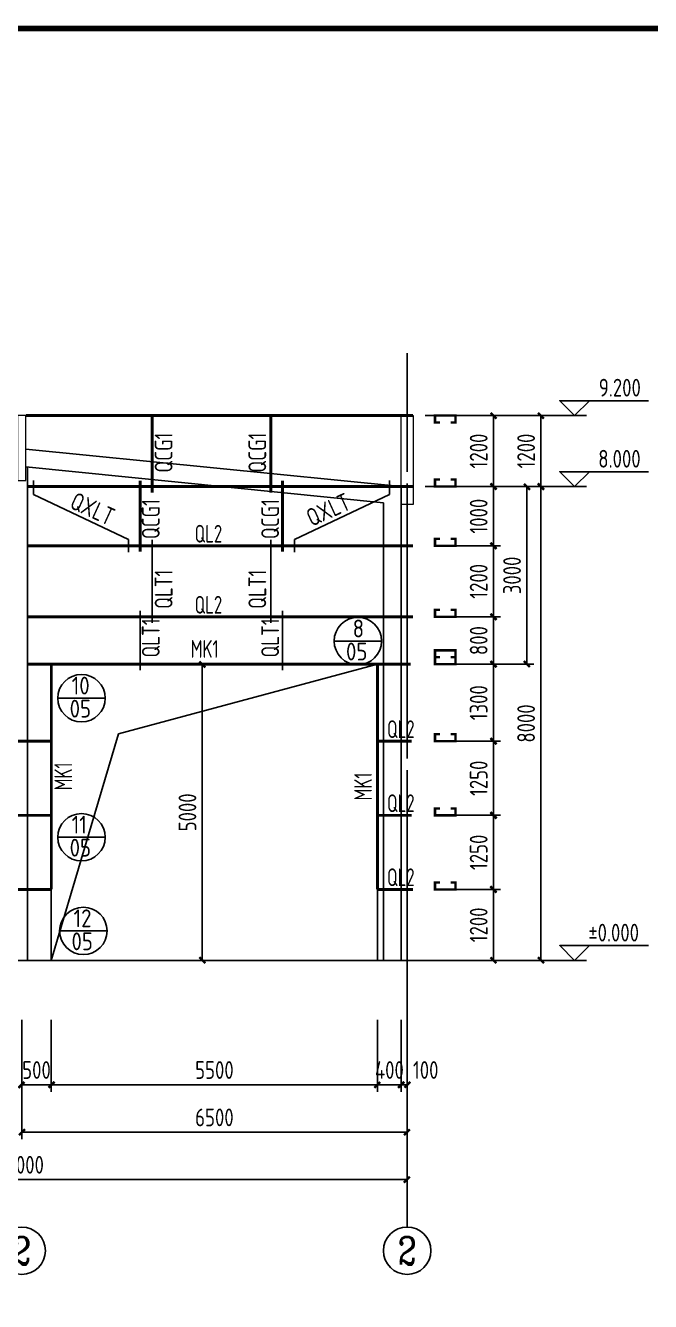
# Model space of a CAD drawing. Header units: millimetres. Extents: x 865974 to 875117, y 41124 to 44891.
# Drawn here: x 869246.5 to 869351.9, y 41492.7 to 41708.1 of the extents above; entities that cross this region are included whole.
import ezdxf
from ezdxf.enums import TextEntityAlignment as Align

# ---------------------------------------------------------------- set-up
doc = ezdxf.new("R2010")
doc.units = ezdxf.units.MM
doc.header["$LTSCALE"] = 1000
doc.header["$MEASUREMENT"] = 0
doc.linetypes.add('DOTE', pattern=[2.42, 2, -0.2, 0.02, -0.2])
for name, color, linetype in [('1307', 7, 'Continuous'), ('1530', 253, 'Continuous'), ('1534', 7, 'Continuous'), ('AXIS', 3, 'Continuous'), ('AXIS_TEXT', 7, 'Continuous'), ('DIM', 7, 'Continuous'), ('DOTE', 1, 'DOTE'), ('M_Prof', 2, 'Continuous'), ('标注', 7, 'Continuous'), ('梁', 4, 'Continuous'), ('檩条', 34, 'Continuous'), ('索引符号标注', 253, 'Continuous')]:
    doc.layers.add(name, color=color, linetype=linetype)
doc.layers.add('零部件', color=3, linetype='Continuous', lineweight=5)
doc.styles.add('_TCH_AXIS', font='COMPLEX', dxfattribs={"bigfont": 'GBCBIG'})
doc.styles.add('COMPLEX', font='COMPLEX')
doc.styles.add('GBHZ', font='gbenor.shx', dxfattribs={"width": 0.9, "bigfont": 'gbcbig.shx'})
doc.dimstyles.new('Y100', dxfattribs={"dimscale": 0, "dimtxt": 3, "dimasz": 0.01, "dimexe": 1.2, "dimexo": 2, "dimgap": 1, "dimtad": 1, "dimdec": 0, "dimlfac": 100, "dimzin": 0, "dimdsep": 46, "dimtxsty": 'GBHZ', "dimblk": 'DX', "dimcen": 0.09, "dimdle": 1, "dimclrd": 7, "dimclre": 7, "dimclrt": 7, "dimadec": 0, "dimazin": 0, "dimtfac": 1, "dimtdec": 0, "dimtix": 1, "dimtmove": 2, "dimatfit": 3, "dimldrblk": 'DX', "dimfxl": 0, "dimtolj": 1, "dimtzin": 0, "dimarcsym": 0})

# ---------------------------------------------------------------- blocks, each defined once
blk = doc.blocks.new('_AXISO')
blk.add_circle((0, 0), 0.5)
at = {"layer": 'AXIS_TEXT', "style": 'COMPLEX', "width": 1.041667}
blk.add_attdef('A', text='', height=0.56, dxfattribs=at).set_placement((-0.25, -0.28), (0.25, -0.28), align=Align.FIT)
blk = doc.blocks.new('DX')
at = {"color": 0, "linetype": 'ByBlock', "const_width": 40}
blk.add_lwpolyline([(-54, -51), (46, 49)], dxfattribs=at)
blk = doc.blocks.new('*D232')
at = {"layer": 'Defpoints', "color": 0, "transparency": 16777216}
for p in [(869250.87, 41542.27), (869305.87, 41542.27), (869250.87, 41529.27)]:
    blk.add_point(p, dxfattribs=at)
at = {"layer": '标注', "color": 7, "lineweight": -2, "transparency": 16777216}
for p, q in [((869250.87, 41540.27), (869250.87, 41528.07)), ((869305.87, 41540.27), (869305.87, 41528.07)), ((869305.86, 41529.27), (869250.88, 41529.27))]:
    blk.add_line(p, q, dxfattribs=at)
at = {"layer": '标注', "color": 7, "lineweight": -2, "transparency": 16777216, "xscale": 0.01, "yscale": 0.01, "zscale": 0.01, "rotation": 180}
blk.add_blockref('DX', (869250.87, 41529.27), dxfattribs=at)
at = {"layer": '标注', "color": 7, "lineweight": -2, "transparency": 16777216, "xscale": 0.01, "yscale": 0.01, "zscale": 0.01}
blk.add_blockref('DX', (869305.87, 41529.27), dxfattribs=at)
at = {"layer": '标注', "color": 7, "transparency": 16777216, "insert": (869278.37, 41531.77), "char_height": 3, "attachment_point": 5, "style": 'GBHZ'}
blk.add_mtext('\\A1;5500', dxfattribs=at)
blk = doc.blocks.new('*D289')
at = {"layer": 'Defpoints', "color": 0, "transparency": 16777216}
for p in [(869265.93, 41600.27), (869276.33, 41600.27), (869265.93, 41550.27)]:
    blk.add_point(p, dxfattribs=at)
at = {"layer": '标注', "color": 7, "lineweight": -2, "transparency": 16777216}
for p, q in [((869267.93, 41600.27), (869277.53, 41600.27)), ((869276.33, 41550.28), (869276.33, 41600.26)), ((869267.93, 41550.27), (869277.53, 41550.27))]:
    blk.add_line(p, q, dxfattribs=at)
at = {"layer": '标注', "color": 7, "lineweight": -2, "transparency": 16777216, "xscale": 0.01, "yscale": 0.01, "zscale": 0.01}
for p, rotation in [((869276.33, 41600.27), 90), ((869276.33, 41550.27), 270)]:
    blk.add_blockref('DX', p, dxfattribs=dict(at, rotation=rotation))
at = {"layer": '标注', "color": 7, "transparency": 16777216, "insert": (869273.83, 41575.27), "char_height": 3, "attachment_point": 5, "rotation": 90, "style": 'GBHZ'}
blk.add_mtext('\\A1;5000', dxfattribs=at)
blk = doc.blocks.new('*D394')
at = {"layer": 'Defpoints', "color": 0, "transparency": 16777216}
for p in [(869309.87, 41542.27), (869310.87, 41542.27), (869310.87, 41529.27)]:
    blk.add_point(p, dxfattribs=at)
at = {"layer": '标注', "color": 7, "lineweight": -2, "transparency": 16777216}
for p, q in [((869309.87, 41540.27), (869309.87, 41528.07)), ((869310.87, 41540.27), (869310.87, 41528.07)), ((869309.86, 41529.27), (869309.85, 41529.27)), ((869309.87, 41529.27), (869310.87, 41529.27)), ((869310.88, 41529.27), (869310.89, 41529.27))]:
    blk.add_line(p, q, dxfattribs=at)
at = {"layer": '标注', "color": 7, "lineweight": -2, "transparency": 16777216, "xscale": 0.01, "yscale": 0.01, "zscale": 0.01}
blk.add_blockref('DX', (869309.87, 41529.27), dxfattribs=at)
at = {"layer": '标注', "color": 7, "lineweight": -2, "transparency": 16777216, "xscale": 0.01, "yscale": 0.01, "zscale": 0.01, "rotation": 180}
blk.add_blockref('DX', (869310.87, 41529.27), dxfattribs=at)
at = {"layer": '标注', "color": 7, "transparency": 16777216, "insert": (869314, 41531.77), "char_height": 3, "attachment_point": 5, "style": 'GBHZ'}
blk.add_mtext('\\A1;100', dxfattribs=at)
blk = doc.blocks.new('*D395')
at = {"layer": 'Defpoints', "color": 0, "transparency": 16777216}
for p in [(869245.87, 41542.27), (869310.87, 41542.27), (869245.87, 41521.27)]:
    blk.add_point(p, dxfattribs=at)
at = {"layer": '标注', "color": 7, "lineweight": -2, "transparency": 16777216}
for p, q in [((869245.87, 41540.27), (869245.87, 41520.07)), ((869310.87, 41540.27), (869310.87, 41520.07)), ((869310.86, 41521.27), (869245.88, 41521.27))]:
    blk.add_line(p, q, dxfattribs=at)
at = {"layer": '标注', "color": 7, "lineweight": -2, "transparency": 16777216, "xscale": 0.01, "yscale": 0.01, "zscale": 0.01, "rotation": 180}
blk.add_blockref('DX', (869245.87, 41521.27), dxfattribs=at)
at = {"layer": '标注', "color": 7, "lineweight": -2, "transparency": 16777216, "xscale": 0.01, "yscale": 0.01, "zscale": 0.01}
blk.add_blockref('DX', (869310.87, 41521.27), dxfattribs=at)
at = {"layer": '标注', "color": 7, "transparency": 16777216, "insert": (869278.37, 41523.77), "char_height": 3, "attachment_point": 5, "style": 'GBHZ'}
blk.add_mtext('\\A1;6500', dxfattribs=at)
blk = doc.blocks.new('*D396')
at = {"layer": 'Defpoints', "color": 0, "transparency": 16777216}
for p in [(869180.87, 41542.27), (869310.87, 41542.27), (869310.87, 41513.27)]:
    blk.add_point(p, dxfattribs=at)
at = {"layer": '标注', "color": 7, "lineweight": -2, "transparency": 16777216}
for p, q in [((869180.87, 41540.27), (869180.87, 41512.07)), ((869310.87, 41540.27), (869310.87, 41512.07)), ((869180.88, 41513.27), (869310.86, 41513.27))]:
    blk.add_line(p, q, dxfattribs=at)
at = {"layer": '标注', "color": 7, "lineweight": -2, "transparency": 16777216, "xscale": 0.01, "yscale": 0.01, "zscale": 0.01, "rotation": 180}
blk.add_blockref('DX', (869180.87, 41513.27), dxfattribs=at)
at = {"layer": '标注', "color": 7, "lineweight": -2, "transparency": 16777216, "xscale": 0.01, "yscale": 0.01, "zscale": 0.01}
blk.add_blockref('DX', (869310.87, 41513.27), dxfattribs=at)
at = {"layer": '标注', "color": 7, "transparency": 16777216, "insert": (869245.87, 41515.77), "char_height": 3, "attachment_point": 5, "style": 'GBHZ'}
blk.add_mtext('\\A1;13000', dxfattribs=at)
blk = doc.blocks.new('*D401')
at = {"layer": 'Defpoints', "color": 0, "transparency": 16777216}
for p in [(869305.87, 41542.27), (869309.87, 41542.27), (869305.87, 41529.27)]:
    blk.add_point(p, dxfattribs=at)
at = {"layer": '索引符号标注', "color": 7, "lineweight": -2, "transparency": 16777216}
for p, q in [((869305.87, 41540.27), (869305.87, 41528.07)), ((869309.87, 41540.27), (869309.87, 41528.07)), ((869305.86, 41529.27), (869305.85, 41529.27)), ((869309.87, 41529.27), (869305.87, 41529.27)), ((869309.88, 41529.27), (869309.89, 41529.27))]:
    blk.add_line(p, q, dxfattribs=at)
at = {"layer": '索引符号标注', "color": 7, "lineweight": -2, "transparency": 16777216, "xscale": 0.01, "yscale": 0.01, "zscale": 0.01}
blk.add_blockref('DX', (869305.87, 41529.27), dxfattribs=at)
at = {"layer": '索引符号标注', "color": 7, "lineweight": -2, "transparency": 16777216, "xscale": 0.01, "yscale": 0.01, "zscale": 0.01, "rotation": 180}
blk.add_blockref('DX', (869309.87, 41529.27), dxfattribs=at)
at = {"layer": '索引符号标注', "color": 7, "transparency": 16777216, "insert": (869307.87, 41531.77), "char_height": 3, "attachment_point": 5, "style": 'GBHZ'}
blk.add_mtext('\\A1;400', dxfattribs=at)
blk = doc.blocks.new('*D402')
at = {"layer": 'Defpoints', "color": 0, "transparency": 16777216}
for p in [(869245.87, 41542.27), (869250.87, 41542.27), (869245.87, 41529.27)]:
    blk.add_point(p, dxfattribs=at)
at = {"layer": '索引符号标注', "color": 7, "lineweight": -2, "transparency": 16777216}
for p, q in [((869245.87, 41540.27), (869245.87, 41528.07)), ((869250.87, 41540.27), (869250.87, 41528.07)), ((869245.86, 41529.27), (869245.85, 41529.27)), ((869250.87, 41529.27), (869245.87, 41529.27)), ((869250.88, 41529.27), (869250.89, 41529.27))]:
    blk.add_line(p, q, dxfattribs=at)
at = {"layer": '索引符号标注', "color": 7, "lineweight": -2, "transparency": 16777216, "xscale": 0.01, "yscale": 0.01, "zscale": 0.01}
blk.add_blockref('DX', (869245.87, 41529.27), dxfattribs=at)
at = {"layer": '索引符号标注', "color": 7, "lineweight": -2, "transparency": 16777216, "xscale": 0.01, "yscale": 0.01, "zscale": 0.01, "rotation": 180}
blk.add_blockref('DX', (869250.87, 41529.27), dxfattribs=at)
at = {"layer": '索引符号标注', "color": 7, "transparency": 16777216, "insert": (869248.37, 41531.77), "char_height": 3, "attachment_point": 5, "style": 'GBHZ'}
blk.add_mtext('\\A1;500', dxfattribs=at)
blk = doc.blocks.new('*D411')
at = {"layer": 'Defpoints', "color": 0, "transparency": 16777216}
for p in [(869311.89, 41630.27), (869333.43, 41630.27), (869317.23, 41550.27)]:
    blk.add_point(p, dxfattribs=at)
at = {"layer": 'DIM', "color": 7, "lineweight": -2, "transparency": 16777216}
for p, q in [((869313.89, 41630.27), (869334.63, 41630.27)), ((869333.43, 41550.28), (869333.43, 41630.26)), ((869319.23, 41550.27), (869334.63, 41550.27))]:
    blk.add_line(p, q, dxfattribs=at)
at = {"layer": 'DIM', "color": 7, "lineweight": -2, "transparency": 16777216, "xscale": 0.01, "yscale": 0.01, "zscale": 0.01}
for p, rotation in [((869333.43, 41630.27), 90), ((869333.43, 41550.27), 270)]:
    blk.add_blockref('DX', p, dxfattribs=dict(at, rotation=rotation))
at = {"layer": 'DIM', "color": 7, "transparency": 16777216, "insert": (869330.93, 41590.27), "char_height": 3, "attachment_point": 5, "rotation": 90, "style": 'GBHZ'}
blk.add_mtext('\\A1;8000', dxfattribs=at)
blk = doc.blocks.new('*D404')
at = {"layer": 'Defpoints', "color": 0, "transparency": 16777216}
for p in [(869311.89, 41642.27), (869333.43, 41642.27), (869311.89, 41630.27)]:
    blk.add_point(p, dxfattribs=at)
at = {"layer": 'DIM', "color": 7, "lineweight": -2, "transparency": 16777216}
for p, q in [((869313.89, 41642.27), (869334.63, 41642.27)), ((869333.43, 41630.28), (869333.43, 41642.26)), ((869313.89, 41630.27), (869334.63, 41630.27))]:
    blk.add_line(p, q, dxfattribs=at)
at = {"layer": 'DIM', "color": 7, "lineweight": -2, "transparency": 16777216, "xscale": 0.01, "yscale": 0.01, "zscale": 0.01}
for p, rotation in [((869333.43, 41642.27), 90), ((869333.43, 41630.27), 270)]:
    blk.add_blockref('DX', p, dxfattribs=dict(at, rotation=rotation))
at = {"layer": 'DIM', "color": 7, "transparency": 16777216, "insert": (869330.93, 41636.27), "char_height": 3, "attachment_point": 5, "rotation": 90, "style": 'GBHZ'}
blk.add_mtext('\\A1;1200', dxfattribs=at)
blk = doc.blocks.new('*D405')
at = {"layer": 'Defpoints', "color": 0, "transparency": 16777216}
for p in [(869317.23, 41562.27), (869325.43, 41562.27), (869317.23, 41550.27)]:
    blk.add_point(p, dxfattribs=at)
at = {"layer": '标注', "color": 7, "lineweight": -2, "transparency": 16777216}
for p, q in [((869319.23, 41562.27), (869326.63, 41562.27)), ((869325.43, 41550.28), (869325.43, 41562.26)), ((869319.23, 41550.27), (869326.63, 41550.27))]:
    blk.add_line(p, q, dxfattribs=at)
at = {"layer": '标注', "color": 7, "lineweight": -2, "transparency": 16777216, "xscale": 0.01, "yscale": 0.01, "zscale": 0.01}
for p, rotation in [((869325.43, 41562.27), 90), ((869325.43, 41550.27), 270)]:
    blk.add_blockref('DX', p, dxfattribs=dict(at, rotation=rotation))
at = {"layer": '标注', "color": 7, "transparency": 16777216, "insert": (869322.93, 41556.27), "char_height": 3, "attachment_point": 5, "rotation": 90, "style": 'GBHZ'}
blk.add_mtext('\\A1;1200', dxfattribs=at)
blk = doc.blocks.new('*D406')
at = {"layer": 'Defpoints', "color": 0, "transparency": 16777216}
for p in [(869317.23, 41574.77), (869317.23, 41562.27), (869325.43, 41562.27)]:
    blk.add_point(p, dxfattribs=at)
at = {"layer": '标注', "color": 7, "lineweight": -2, "transparency": 16777216}
for p, q in [((869319.23, 41574.77), (869326.63, 41574.77)), ((869325.43, 41574.76), (869325.43, 41562.28)), ((869319.23, 41562.27), (869326.63, 41562.27))]:
    blk.add_line(p, q, dxfattribs=at)
at = {"layer": '标注', "color": 7, "lineweight": -2, "transparency": 16777216, "xscale": 0.01, "yscale": 0.01, "zscale": 0.01}
for p, rotation in [((869325.43, 41574.77), 90), ((869325.43, 41562.27), 270)]:
    blk.add_blockref('DX', p, dxfattribs=dict(at, rotation=rotation))
at = {"layer": '标注', "color": 7, "transparency": 16777216, "insert": (869322.93, 41568.52), "char_height": 3, "attachment_point": 5, "rotation": 90, "style": 'GBHZ'}
blk.add_mtext('\\A1;1250', dxfattribs=at)
blk = doc.blocks.new('*D407')
at = {"layer": 'Defpoints', "color": 0, "transparency": 16777216}
for p in [(869317.23, 41600.27), (869325.43, 41600.27), (869317.23, 41587.27)]:
    blk.add_point(p, dxfattribs=at)
at = {"layer": '标注', "color": 7, "lineweight": -2, "transparency": 16777216}
for p, q in [((869319.23, 41600.27), (869326.63, 41600.27)), ((869325.43, 41587.28), (869325.43, 41600.26)), ((869319.23, 41587.27), (869326.63, 41587.27))]:
    blk.add_line(p, q, dxfattribs=at)
at = {"layer": '标注', "color": 7, "lineweight": -2, "transparency": 16777216, "xscale": 0.01, "yscale": 0.01, "zscale": 0.01}
for p, rotation in [((869325.43, 41600.27), 90), ((869325.43, 41587.27), 270)]:
    blk.add_blockref('DX', p, dxfattribs=dict(at, rotation=rotation))
at = {"layer": '标注', "color": 7, "transparency": 16777216, "insert": (869322.93, 41593.77), "char_height": 3, "attachment_point": 5, "rotation": 90, "style": 'GBHZ'}
blk.add_mtext('\\A1;1300', dxfattribs=at)
blk = doc.blocks.new('*D408')
at = {"layer": 'Defpoints', "color": 0, "transparency": 16777216}
for p in [(869317.23, 41620.27), (869317.23, 41608.27), (869325.43, 41608.27)]:
    blk.add_point(p, dxfattribs=at)
at = {"layer": '标注', "color": 7, "lineweight": -2, "transparency": 16777216}
for p, q in [((869319.23, 41620.27), (869326.63, 41620.27)), ((869325.43, 41620.26), (869325.43, 41608.28)), ((869319.23, 41608.27), (869326.63, 41608.27))]:
    blk.add_line(p, q, dxfattribs=at)
at = {"layer": '标注', "color": 7, "lineweight": -2, "transparency": 16777216, "xscale": 0.01, "yscale": 0.01, "zscale": 0.01}
for p, rotation in [((869325.43, 41620.27), 90), ((869325.43, 41608.27), 270)]:
    blk.add_blockref('DX', p, dxfattribs=dict(at, rotation=rotation))
at = {"layer": '标注', "color": 7, "transparency": 16777216, "insert": (869322.93, 41614.27), "char_height": 3, "attachment_point": 5, "rotation": 90, "style": 'GBHZ'}
blk.add_mtext('\\A1;1200', dxfattribs=at)
blk = doc.blocks.new('*D409')
at = {"layer": 'Defpoints', "color": 0, "transparency": 16777216}
for p in [(869317.23, 41642.27), (869317.23, 41630.27), (869325.43, 41630.27)]:
    blk.add_point(p, dxfattribs=at)
at = {"layer": '标注', "color": 7, "lineweight": -2, "transparency": 16777216}
for p, q in [((869319.23, 41642.27), (869326.63, 41642.27)), ((869325.43, 41642.26), (869325.43, 41630.28)), ((869319.23, 41630.27), (869326.63, 41630.27))]:
    blk.add_line(p, q, dxfattribs=at)
at = {"layer": '标注', "color": 7, "lineweight": -2, "transparency": 16777216, "xscale": 0.01, "yscale": 0.01, "zscale": 0.01}
for p, rotation in [((869325.43, 41642.27), 90), ((869325.43, 41630.27), 270)]:
    blk.add_blockref('DX', p, dxfattribs=dict(at, rotation=rotation))
at = {"layer": '标注', "color": 7, "transparency": 16777216, "insert": (869322.93, 41636.27), "char_height": 3, "attachment_point": 5, "rotation": 90, "style": 'GBHZ'}
blk.add_mtext('\\A1;1200', dxfattribs=at)
blk = doc.blocks.new('*D410')
at = {"layer": 'Defpoints', "color": 0, "transparency": 16777216}
for p in [(869317.23, 41587.27), (869325.43, 41587.27), (869317.23, 41574.77)]:
    blk.add_point(p, dxfattribs=at)
at = {"layer": '标注', "color": 7, "lineweight": -2, "transparency": 16777216}
for p, q in [((869319.23, 41587.27), (869326.63, 41587.27)), ((869325.43, 41574.78), (869325.43, 41587.26)), ((869319.23, 41574.77), (869326.63, 41574.77))]:
    blk.add_line(p, q, dxfattribs=at)
at = {"layer": '标注', "color": 7, "lineweight": -2, "transparency": 16777216, "xscale": 0.01, "yscale": 0.01, "zscale": 0.01}
for p, rotation in [((869325.43, 41587.27), 90), ((869325.43, 41574.77), 270)]:
    blk.add_blockref('DX', p, dxfattribs=dict(at, rotation=rotation))
at = {"layer": '标注', "color": 7, "transparency": 16777216, "insert": (869322.93, 41581.02), "char_height": 3, "attachment_point": 5, "rotation": 90, "style": 'GBHZ'}
blk.add_mtext('\\A1;1250', dxfattribs=at)
blk = doc.blocks.new('*D403')
at = {"layer": 'Defpoints', "color": 0, "transparency": 16777216}
for p in [(869317.3, 41630.27), (869317.23, 41620.27), (869325.43, 41620.27)]:
    blk.add_point(p, dxfattribs=at)
at = {"layer": '标注', "color": 7, "lineweight": -2, "transparency": 16777216}
for p, q in [((869319.3, 41630.27), (869326.63, 41630.27)), ((869325.43, 41630.26), (869325.43, 41620.28)), ((869319.23, 41620.27), (869326.63, 41620.27))]:
    blk.add_line(p, q, dxfattribs=at)
at = {"layer": '标注', "color": 7, "lineweight": -2, "transparency": 16777216, "xscale": 0.01, "yscale": 0.01, "zscale": 0.01}
for p, rotation in [((869325.43, 41630.27), 90), ((869325.43, 41620.27), 270)]:
    blk.add_blockref('DX', p, dxfattribs=dict(at, rotation=rotation))
at = {"layer": '标注', "color": 7, "transparency": 16777216, "insert": (869322.93, 41625.27), "char_height": 3, "attachment_point": 5, "rotation": 90, "style": 'GBHZ'}
blk.add_mtext('\\A1;1000', dxfattribs=at)
blk = doc.blocks.new('*D413')
at = {"layer": 'Defpoints', "color": 0, "transparency": 16777216}
for p in [(869317.23, 41608.27), (869325.43, 41608.27), (869317.23, 41600.27)]:
    blk.add_point(p, dxfattribs=at)
at = {"layer": '标注', "color": 7, "lineweight": -2, "transparency": 16777216}
for p, q in [((869319.23, 41608.27), (869326.63, 41608.27)), ((869325.43, 41600.28), (869325.43, 41608.26)), ((869319.23, 41600.27), (869326.63, 41600.27))]:
    blk.add_line(p, q, dxfattribs=at)
at = {"layer": '标注', "color": 7, "lineweight": -2, "transparency": 16777216, "xscale": 0.01, "yscale": 0.01, "zscale": 0.01}
for p, rotation in [((869325.43, 41608.27), 90), ((869325.43, 41600.27), 270)]:
    blk.add_blockref('DX', p, dxfattribs=dict(at, rotation=rotation))
at = {"layer": '标注', "color": 7, "transparency": 16777216, "insert": (869322.93, 41604.27), "char_height": 3, "attachment_point": 5, "rotation": 90, "style": 'GBHZ'}
blk.add_mtext('\\A1;800', dxfattribs=at)
blk = doc.blocks.new('*D414')
at = {"layer": 'Defpoints', "color": 0, "transparency": 16777216}
for p in [(869322.93, 41630.27), (869331.06, 41630.27), (869322.93, 41600.27)]:
    blk.add_point(p, dxfattribs=at)
at = {"layer": '索引符号标注', "color": 7, "lineweight": -2, "transparency": 16777216}
for p, q in [((869324.93, 41630.27), (869332.26, 41630.27)), ((869331.06, 41600.28), (869331.06, 41630.26)), ((869324.93, 41600.27), (869332.26, 41600.27))]:
    blk.add_line(p, q, dxfattribs=at)
at = {"layer": '索引符号标注', "color": 7, "lineweight": -2, "transparency": 16777216, "xscale": 0.01, "yscale": 0.01, "zscale": 0.01}
for p, rotation in [((869331.06, 41630.27), 90), ((869331.06, 41600.27), 270)]:
    blk.add_blockref('DX', p, dxfattribs=dict(at, rotation=rotation))
at = {"layer": '索引符号标注', "color": 7, "transparency": 16777216, "insert": (869328.56, 41615.27), "char_height": 3, "attachment_point": 5, "rotation": 90, "style": 'GBHZ'}
blk.add_mtext('\\A1;3000', dxfattribs=at)

msp = doc.modelspace()

# ---------------------------------------------------------------- linework, layer by layer
at = {"color": 0, "const_width": 1}
msp.add_lwpolyline([(869645.031, 41133.604), (868839.031, 41133.604), (868839.031, 41707.604), (869645.031, 41707.604)], close=True, dxfattribs=at)
at = {"layer": '1530'}
for p, q in [((869334.635, 41642.266), (869341.106, 41642.266)), ((869334.635, 41630.266), (869341.106, 41630.266)), ((869334.635, 41550.266), (869341.106, 41550.266))]:
    msp.add_line(p, q, dxfattribs=at)
at = {"layer": '1534'}
for points in [[(869341.606, 41644.766), (869339.106, 41642.266), (869336.606, 41644.766), (869351.54, 41644.766)], [(869341.606, 41632.766), (869339.106, 41630.266), (869336.606, 41632.766), (869351.54, 41632.766)], [(869341.606, 41552.766), (869339.106, 41550.266), (869336.606, 41552.766), (869351.54, 41552.766)]]:
    msp.add_lwpolyline(points, dxfattribs=at)
at = {"layer": 'AXIS', "color": 0}
msp.add_line((869310.871, 41542.266), (869310.871, 41505.266), dxfattribs=at)
at = {"layer": 'DOTE', "linetype": 'DOTE', "ltscale": 0.01}
msp.add_line((869310.871, 41652.768), (869310.871, 41542.266), dxfattribs=at)
at = {"layer": 'DOTE', "linetype": 'DOTE', "ltscale": 0.02}
msp.add_line((869310.871, 41542.266), (869310.871, 41652.768), dxfattribs=at)
at = {"layer": 'M_Prof'}
for p, q in [((869309.871, 41630.266), (869246.571, 41636.596)), ((869306.871, 41627.551), (869246.571, 41633.581)), ((869246.871, 41550.266), (869246.871, 41633.551)), ((869309.871, 41550.266), (869309.871, 41630.266)), ((869306.871, 41627.551), (869306.871, 41550.266)), ((869244.871, 41550.266), (869246.871, 41550.266)), ((869306.871, 41550.266), (869309.871, 41550.266))]:
    msp.add_line(p, q, dxfattribs=at)
at = {"layer": '梁', "color": 61, "linetype": 'ByBlock', "ltscale": 0.8, "const_width": 0.4}
for points in [[(869318.18, 41641.086), (869319.032, 41641.086), (869319.032, 41642.266), (869315.563, 41642.266), (869315.563, 41641.086), (869316.415, 41641.086)], [(869318.18, 41631.445), (869319.032, 41631.445), (869319.032, 41630.266), (869315.563, 41630.266), (869315.563, 41631.445), (869316.415, 41631.445)], [(869318.18, 41621.445), (869319.032, 41621.445), (869319.032, 41620.266), (869315.563, 41620.266), (869315.563, 41621.445), (869316.415, 41621.445)], [(869318.18, 41609.445), (869319.032, 41609.445), (869319.032, 41608.266), (869315.563, 41608.266), (869315.563, 41609.445), (869316.415, 41609.445)], [(869318.18, 41601.445), (869319.032, 41601.445), (869319.032, 41602.624), (869315.563, 41602.624), (869315.563, 41601.445), (869316.415, 41601.445)], [(869318.18, 41601.445), (869319.032, 41601.445), (869319.032, 41600.266), (869315.563, 41600.266), (869315.563, 41601.445), (869316.415, 41601.445)], [(869318.18, 41588.445), (869319.032, 41588.445), (869319.032, 41587.266), (869315.563, 41587.266), (869315.563, 41588.445), (869316.415, 41588.445)], [(869318.18, 41575.945), (869319.032, 41575.945), (869319.032, 41574.766), (869315.563, 41574.766), (869315.563, 41575.945), (869316.415, 41575.945)], [(869318.18, 41563.445), (869319.032, 41563.445), (869319.032, 41562.266), (869315.563, 41562.266), (869315.563, 41563.445), (869316.415, 41563.445)]]:
    msp.add_lwpolyline(points, dxfattribs=at)
at = {"layer": '檩条', "color": 4, "linetype": 'ByBlock'}
for p, q in [((869247.871, 41631.267), (869247.871, 41628.917)), ((869307.871, 41631.267), (869307.871, 41628.917)), ((869247.871, 41628.917), (869263.871, 41621.336)), ((869307.871, 41628.917), (869291.871, 41621.336)), ((869263.871, 41621.336), (869263.871, 41619.196)), ((869291.871, 41621.336), (869291.871, 41619.196)), ((869164.216, 41550.266), (869319.263, 41550.266))]:
    msp.add_line(p, q, dxfattribs=at)
at = {"layer": '檩条', "color": 4}
for p, q in [((869267.871, 41607.266), (869267.871, 41621.266)), ((869287.871, 41607.266), (869287.871, 41621.266)), ((869265.871, 41609.266), (869265.871, 41599.266)), ((869289.871, 41609.266), (869289.871, 41599.266)), ((869262.205, 41588.5), (869305.868, 41600.266)), ((869250.868, 41550.266), (869262.205, 41588.5))]:
    msp.add_line(p, q, dxfattribs=at)
at = {"layer": '檩条', "color": 4, "const_width": 0.5}
for points in [[(869246.571, 41642.266), (869311.871, 41642.266)], [(869267.871, 41629.266), (869267.871, 41642.266)], [(869287.871, 41629.266), (869287.871, 41642.266)], [(869246.871, 41630.266), (869311.871, 41630.266)], [(869265.871, 41631.266), (869265.871, 41619.266)], [(869289.871, 41631.266), (869289.871, 41619.266)], [(869246.871, 41620.266), (869311.871, 41620.266)], [(869246.871, 41608.266), (869311.871, 41608.266)], [(869246.871, 41600.266), (869311.459, 41600.266)], [(869250.868, 41562.266), (869250.868, 41600.266)], [(869250.868, 41600.266), (869305.868, 41600.266)], [(869305.868, 41562.266), (869305.868, 41600.266)], [(869179.871, 41587.266), (869250.868, 41587.266)], [(869311.646, 41587.266), (869305.868, 41587.266)], [(869179.871, 41574.766), (869250.868, 41574.766)], [(869311.646, 41574.766), (869305.868, 41574.766)]]:
    msp.add_lwpolyline(points, dxfattribs=at)
at = {"layer": '檩条', "color": 4, "linetype": 'ByBlock', "const_width": 0.5}
for points in [[(869179.871, 41562.266), (869250.868, 41562.266)], [(869311.871, 41562.266), (869305.868, 41562.266)]]:
    msp.add_lwpolyline(points, dxfattribs=at)
at = {"layer": '索引符号标注'}
for p, q in [((869298.563, 41604.184), (869306.563, 41604.184)), ((869251.958, 41594.541), (869259.958, 41594.541)), ((869251.958, 41571.069), (869259.958, 41571.069)), ((869252.271, 41555.257), (869260.271, 41555.257))]:
    msp.add_line(p, q, dxfattribs=at)
msp.add_lwpolyline([(869305.868, 41600.266), (869250.868, 41600.266), (869250.868, 41550.266), (869305.868, 41550.266)], close=True, dxfattribs=at)
for centre in [(869302.563, 41604.184), (869255.958, 41594.541), (869255.958, 41571.069), (869256.271, 41555.257)]:
    msp.add_circle(centre, 4, dxfattribs=at)
at = {"layer": '零部件'}
for points in [[(869245.171, 41631.266), (869246.571, 41631.266), (869246.571, 41642.266), (869245.171, 41642.266)], [(869311.871, 41627.266), (869309.871, 41627.266), (869309.871, 41642.266), (869311.871, 41642.266)]]:
    msp.add_lwpolyline(points, close=True, dxfattribs=at)

# ---------------------------------------------------------------- block references
at = {"layer": 'AXIS', "color": 0}
ref = msp.add_blockref('_AXISO', (869245.871, 41501.266), dxfattribs=dict(at, xscale=8, yscale=8, zscale=8))
ref.add_attrib('A', '2', dxfattribs={"layer": 'AXIS_TEXT', "color": 0, "height": 4.659, "style": '_TCH_AXIS'}).set_placement((869244.318, 41498.936), (869247.424, 41498.936), align=Align.FIT)
ref = msp.add_blockref('_AXISO', (869310.871, 41501.266), dxfattribs=dict(at, xscale=8, yscale=8, zscale=8))
ref.add_attrib('A', '2', dxfattribs={"layer": 'AXIS_TEXT', "color": 0, "height": 4.659, "style": '_TCH_AXIS'}).set_placement((869309.318, 41498.936), (869312.424, 41498.936), align=Align.FIT)

# ---------------------------------------------------------------- texts
at = {"layer": '1307', "style": 'GBHZ'}
for s, rotation, width, p in [('QCG1', 90, 0.9, (869271.306, 41632.611)), ('QCG1', 90, 0.9, (869287.103, 41632.611)), ('QXLT', 335.45048, 0.9, (869253.772, 41626.724)), ('QXLT', 24.54952, 0.9, (869294.766, 41623.434)), ('QCG1', 90, 0.9, (869269.14, 41621.392)), ('QCG1', 90, 0.9, (869289.268, 41621.392)), ('QLT1', 90, 0.9, (869271.306, 41609.611)), ('QLT1', 90, 0.9, (869287.103, 41609.611)), ('QLT1', 90, 0.9, (869269.14, 41601.392)), ('QLT1', 90, 0.9, (869289.268, 41601.392)), ('MK1', 90, 0.8, (869254.387, 41578.982)), ('MK1', 90, 0.8, (869304.938, 41577.282))]:
    msp.add_text(s, height=3, rotation=rotation, dxfattribs=dict(at, width=width)).set_placement(p)
at = {"layer": '1307', "style": 'GBHZ', "width": 0.8}
for s, p in [('QL2', (869275.025, 41620.811)), ('QL2', (869275.025, 41608.811)), ('MK1', (869274.365, 41601.354)), ('QL2', (869307.476, 41587.811)), ('QL2', (869307.476, 41575.311)), ('QL2', (869307.476, 41562.811))]:
    msp.add_text(s, height=3, dxfattribs=at).set_placement(p)
at = {"layer": '1534', "style": 'GBHZ', "width": 0.9}
for s, p in [('9.200', (869343.183, 41645.466)), ('8.000', (869343.1, 41633.466)), ('%%P0.000', (869341.42, 41553.466))]:
    msp.add_text(s, height=3, dxfattribs=at).set_placement(p)
at = {"layer": '索引符号标注', "style": 'GBHZ'}
for s, p in [('8', (869301.682, 41604.81)), ('05', (869300.562, 41600.919)), ('10', (869254.303, 41595.167)), ('05', (869253.957, 41591.277)), ('11', (869254.303, 41571.695)), ('05', (869253.957, 41567.804)), ('12', (869254.616, 41555.883)), ('05', (869254.27, 41551.992))]:
    msp.add_text(s, height=3, dxfattribs=at).set_placement(p)

# ---------------------------------------------------------------- dimensions: what is measured, and where the dimension line sits
at = {"layer": 'DIM'}
for base, p1, p2, angle, picture, middle in [((869333.435, 41642.266), (869311.895, 41630.266), (869311.895, 41642.266), 90, '*D404', (869330.935, 41636.266)), ((869333.435, 41630.266), (869317.228, 41550.266), (869311.895, 41630.266), 270, '*D411', (869330.935, 41590.266))]:
    dim = msp.add_linear_dim(base=base, p1=p1, p2=p2, angle=angle, dimstyle='Y100', override={"dimscale": 1}, dxfattribs=at)
    dim.commit()
    dim.dimension.update_dxf_attribs({"geometry": picture, "text_midpoint": middle})
at = {"layer": '标注'}
for base, p1, p2, angle, override, picture, middle in [((869325.435, 41630.266), (869317.228, 41642.266), (869317.228, 41630.266), 90, {"dimscale": 1}, '*D409', (869322.935, 41636.266)), ((869325.435, 41620.266), (869317.298, 41630.266), (869317.228, 41620.266), 90, {"dimscale": 1}, '*D403', (869322.935, 41625.266)), ((869325.435, 41608.266), (869317.228, 41620.266), (869317.228, 41608.266), 270, {"dimscale": 1}, '*D408', (869322.935, 41614.266)), ((869325.435, 41608.266), (869317.228, 41600.266), (869317.228, 41608.266), 90, {"dimscale": 1}, '*D413', (869322.935, 41604.266)), ((869276.333, 41600.266), (869265.928, 41550.266), (869265.928, 41600.266), 90, {"dimscale": 1}, '*D289', (869273.833, 41575.266)), ((869325.435, 41600.266), (869317.228, 41587.266), (869317.228, 41600.266), 90, {"dimscale": 1}, '*D407', (869322.935, 41593.766)), ((869325.435, 41587.266), (869317.228, 41574.766), (869317.228, 41587.266), 90, {"dimscale": 1}, '*D410', (869322.935, 41581.016)), ((869325.435, 41562.266), (869317.228, 41574.766), (869317.228, 41562.266), 270, {"dimscale": 1}, '*D406', (869322.935, 41568.516)), ((869325.435, 41562.266), (869317.228, 41550.266), (869317.228, 41562.266), 90, {"dimscale": 1}, '*D405', (869322.935, 41556.266)), ((869245.871, 41521.266), (869310.871, 41542.266), (869245.871, 41542.266), 180, {"dimscale": 1, "dimfxl": 150}, '*D395', (869278.371, 41523.766)), ((869250.868, 41529.266), (869305.868, 41542.266), (869250.868, 41542.266), 180, {"dimscale": 1, "dimfxl": 150}, '*D232', (869278.368, 41531.766))]:
    dim = msp.add_linear_dim(base=base, p1=p1, p2=p2, angle=angle, dimstyle='Y100', override=override, dxfattribs=at)
    dim.commit()
    dim.dimension.update_dxf_attribs({"geometry": picture, "text_midpoint": middle})
dim = msp.add_linear_dim(base=(869310.871, 41513.266), p1=(869180.871, 41542.266), p2=(869310.871, 41542.266), dimstyle='Y100', override={"dimscale": 1, "dimfxl": 150}, dxfattribs=at)
dim.commit()
dim.dimension.update_dxf_attribs({"geometry": '*D396', "text_midpoint": (869245.871, 41515.766)})
dim = msp.add_linear_dim(base=(869310.871, 41529.266), p1=(869309.871, 41542.266), p2=(869310.871, 41542.266), dimstyle='Y100', override={"dimscale": 1, "dimfxl": 150}, dxfattribs=at)
dim.commit()
dim.dimension.update_dxf_attribs({"geometry": '*D394', "text_midpoint": (869314, 41531.766), "dimtype": 160})
at = {"layer": '索引符号标注'}
dim = msp.add_linear_dim(base=(869331.055, 41630.266), p1=(869322.931, 41600.266), p2=(869322.931, 41630.266), angle=90, dimstyle='Y100', override={"dimscale": 1, "dimfxl": 2}, dxfattribs=at)
dim.commit()
dim.dimension.update_dxf_attribs({"geometry": '*D414', "text_midpoint": (869328.555, 41615.266)})
for base, p1, p2, picture, middle in [((869245.871, 41529.266), (869250.868, 41542.266), (869245.871, 41542.266), '*D402', (869248.369, 41531.766)), ((869305.868, 41529.266), (869309.871, 41542.266), (869305.868, 41542.266), '*D401', (869307.869, 41531.766))]:
    dim = msp.add_linear_dim(base=base, p1=p1, p2=p2, dimstyle='Y100', override={"dimscale": 1, "dimfxl": 2}, dxfattribs=at)
    dim.commit()
    dim.dimension.update_dxf_attribs({"geometry": picture, "text_midpoint": middle})

doc.saveas('drawing.dxf')
